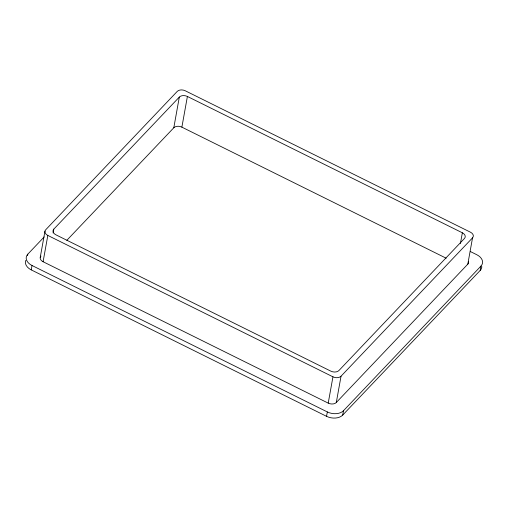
<?xml version="1.0" encoding="UTF-8"?>
<svg xmlns="http://www.w3.org/2000/svg" width="508" height="508" viewBox="0 0 508 508"><rect width="100%" height="100%" fill="white"/><g stroke="black" fill="none" stroke-linecap="round" stroke-linejoin="round"><path stroke-width="0.76" d="M27.553 255.619L27.813 254.159L44.177 236.944M481.813 266.624A11.913 7.912 10.2 0 1 480.187 270.44L342.703 415.08A11.913 7.912 10.2 0 1 326.542 416.319L31.229 269.881L32.017 265.5A11.913 7.912 10.2 0 1 27.813 254.159M40.227 257.461L44.964 231.159M43.091 261.734L47.822 235.433A5.956 3.956 10.2 0 1 45.72 229.762L177.222 91.415A5.956 3.956 10.2 0 1 185.299 90.792L470.433 232.181A5.956 3.956 10.2 0 1 472.535 237.852L467.805 264.154L336.302 402.501A5.956 3.956 10.2 0 1 328.219 403.123L43.091 261.734A5.956 3.956 10.2 0 1 40.983 256.064M53.105 232.981L53.797 229.146L179.324 97.079A5.956 3.956 10.2 0 1 187.401 96.463L462.35 232.797A5.956 3.956 10.2 0 1 464.458 238.468L338.931 370.529A5.956 3.956 10.2 0 1 330.848 371.151L55.899 234.81A5.956 3.956 10.2 0 1 53.797 229.146M66.834 240.309L173.799 127.768L179.324 97.079M446.176 258.204L181.883 127.146L187.401 96.463M328.219 403.123L332.95 376.822L47.822 235.433M326.542 416.319L327.336 411.937L32.017 265.5M336.302 402.501L341.033 376.199L472.535 237.852M342.703 415.08L343.497 410.699L480.974 266.059A11.913 7.912 10.2 0 0 476.771 254.718L470.383 251.549M460.419 243.542L462.35 232.797M480.187 270.44L480.974 266.059M173.799 127.768A5.956 3.956 10.2 0 1 181.883 127.146M31.229 269.881A11.913 7.912 10.2 0 1 25.825 260.344M343.497 410.699A11.913 7.912 10.2 0 1 327.336 411.937M468.573 261.715A5.956 3.956 10.2 0 1 467.805 264.154M341.033 376.199A5.956 3.956 10.2 0 1 332.95 376.822"/></g></svg>
